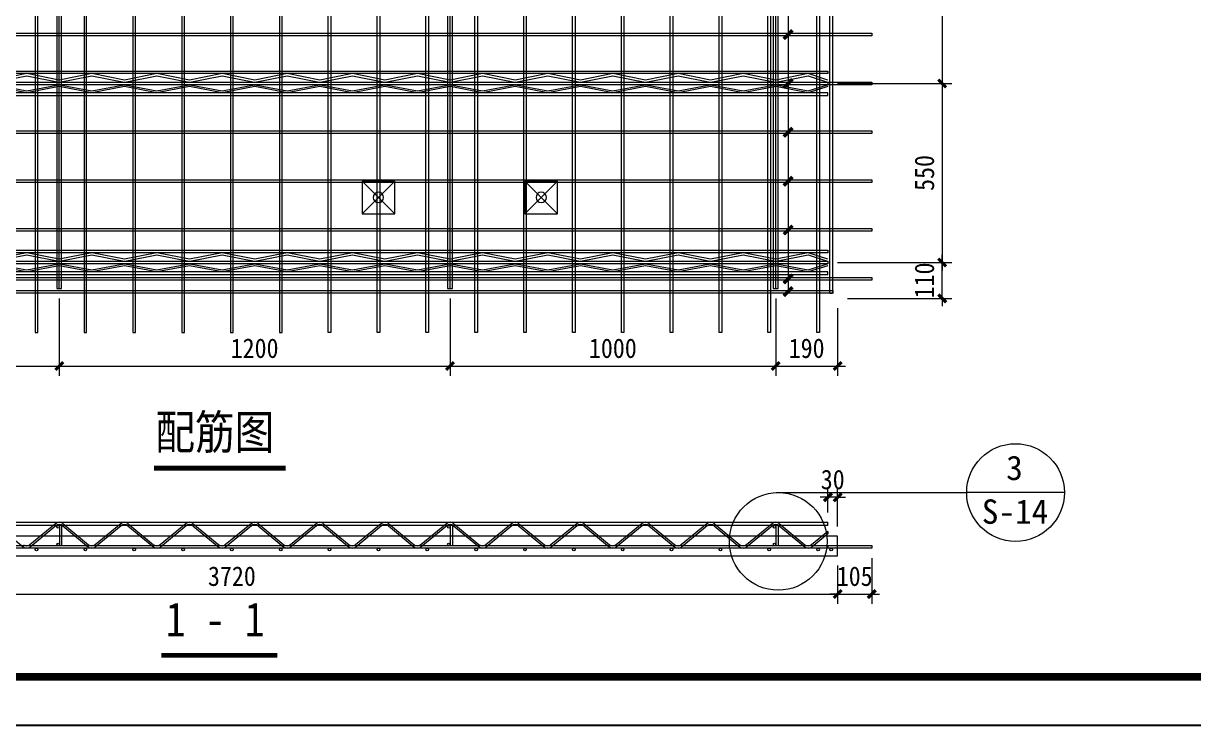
# Model space of a CAD drawing. Header units: millimetres. Extents: x 0 to 31486, y -384 to 8910.
# Drawn here: x 21593 to 25186, y -384 to 1772 of the extents above; entities that cross this region are included whole.
import ezdxf
from ezdxf.enums import TextEntityAlignment as Align

# ---------------------------------------------------------------- set-up
doc = ezdxf.new("R2010")
doc.units = ezdxf.units.MM
doc.linetypes.add('ACAD_ISO10W100', pattern=[18, 12, -3, 0, -3])
for name, color, linetype in [('S-DETL-TEXT', 7, 'Continuous'), ('YZ-下划线', 1, 'ACAD_ISO10W100'), ('YZ-标题文字', 2, 'Continuous'), ('YZ-索引图号', 3, 'Continuous'), ('图框2', 1, 'Continuous'), ('图框线', 7, 'Continuous'), ('桁架', 4, 'Continuous'), ('钢筋', 7, 'Continuous')]:
    doc.layers.add(name, color=color, linetype=linetype)
for name, color, linetype, lineweight in [('YG-标注', 151, 'Continuous', 15), ('YZ-符号', 96, 'Continuous', 9), ('墙板支撑', 7, 'Continuous', 15), ('轮廓线', 2, 'Continuous', 13)]:
    doc.layers.add(name, color=color, linetype=linetype, lineweight=lineweight)
doc.styles.add('YZ-样式 1', font='simhei.ttf', dxfattribs={"width": 0.85})
doc.styles.add('YZ-样式 2', font='simhei.ttf', dxfattribs={"width": 0.9})
doc.dimstyles.new('YZ-30', dxfattribs={"dimscale": 30, "dimtxt": 2, "dimasz": 0.8, "dimexe": 1, "dimexo": 1, "dimgap": 0.8, "dimtad": 1, "dimdec": 0, "dimzin": 1, "dimdsep": 46, "dimtxsty": 'YZ-样式 2', "dimblk": 'ARCHTICK', "dimcen": 250, "dimdle": 0.8, "dimclrd": 151, "dimclre": 151, "dimclrt": 7, "dimazin": 0, "dimtfac": 1, "dimtdec": 0, "dimtix": 1, "dimtmove": 2, "dimatfit": 2, "dimldrblk": 'ARCHTICK', "dimfxl": 1, "dimlwd": 9, "dimlwe": 9, "dimarcsym": 0})

# ---------------------------------------------------------------- blocks, each defined once
blk = doc.blocks.new('_ArchTick')
at = {"color": 0, "linetype": 'ByBlock', "const_width": 0.4}
blk.add_lwpolyline([(-0.5, -0.5), (0.5, 0.5)], dxfattribs=at)
blk = doc.blocks.new('*D206')
at = {"layer": 'Defpoints', "color": 0, "ltscale": 30, "transparency": 16777216}
for p in [(24063.1, 1038), (24414.2, 1038), (24093.1, 928)]:
    blk.add_point(p, dxfattribs=at)
at = {"layer": '钢筋', "color": 151, "lineweight": 9, "ltscale": 30, "transparency": 16777216}
for p, q in [((24414.2, 1038), (24414.2, 1062)), ((24093.1, 1038), (24444.2, 1038)), ((24414.2, 928), (24414.2, 1038)), ((24123.1, 928), (24444.2, 928)), ((24414.2, 928), (24414.2, 904))]:
    blk.add_line(p, q, dxfattribs=at)
at = {"layer": '钢筋', "color": 151, "lineweight": 9, "ltscale": 30, "transparency": 16777216, "xscale": 24, "yscale": 24, "zscale": 24}
for p, rotation in [((24414.2, 1038), 270), ((24414.2, 928), 90)]:
    blk.add_blockref('_ArchTick', p, dxfattribs=dict(at, rotation=rotation))
at = {"layer": '钢筋', "color": 7, "ltscale": 30, "transparency": 16777216, "insert": (24359.9, 983), "char_height": 60, "attachment_point": 5, "rotation": 90, "style": 'YZ-样式 2'}
blk.add_mtext('110', dxfattribs=at)
blk = doc.blocks.new('*D208')
at = {"layer": 'Defpoints', "color": 0, "ltscale": 30, "transparency": 16777216}
for p in [(24063.1, 2188), (24063.1, 1588), (24414.2, 1588)]:
    blk.add_point(p, dxfattribs=at)
at = {"layer": '钢筋', "color": 151, "lineweight": 9, "ltscale": 30, "transparency": 16777216}
for p, q in [((24414.2, 2212), (24414.2, 1564)), ((24093.1, 2188), (24444.2, 2188)), ((24093.1, 1588), (24444.2, 1588))]:
    blk.add_line(p, q, dxfattribs=at)
at = {"layer": '钢筋', "color": 151, "lineweight": 9, "ltscale": 30, "transparency": 16777216, "xscale": 24, "yscale": 24, "zscale": 24}
for p, rotation in [((24414.2, 2188), 90), ((24414.2, 1588), 270)]:
    blk.add_blockref('_ArchTick', p, dxfattribs=dict(at, rotation=rotation))
at = {"layer": '钢筋', "color": 7, "ltscale": 30, "transparency": 16777216, "insert": (24359.9, 1888), "char_height": 60, "attachment_point": 5, "rotation": 90, "style": 'YZ-样式 2'}
blk.add_mtext('600', dxfattribs=at)
blk = doc.blocks.new('*D209')
at = {"layer": 'Defpoints', "color": 0, "ltscale": 30, "transparency": 16777216}
for p in [(24063.1, 1588), (24063.1, 1038), (24414.2, 1038)]:
    blk.add_point(p, dxfattribs=at)
at = {"layer": '钢筋', "color": 151, "lineweight": 9, "ltscale": 30, "transparency": 16777216}
for p, q in [((24093.1, 1588), (24444.2, 1588)), ((24414.2, 1612), (24414.2, 1014)), ((24093.1, 1038), (24444.2, 1038))]:
    blk.add_line(p, q, dxfattribs=at)
at = {"layer": '钢筋', "color": 151, "lineweight": 9, "ltscale": 30, "transparency": 16777216, "xscale": 24, "yscale": 24, "zscale": 24}
for p, rotation in [((24414.2, 1588), 90), ((24414.2, 1038), 270)]:
    blk.add_blockref('_ArchTick', p, dxfattribs=dict(at, rotation=rotation))
at = {"layer": '钢筋', "color": 7, "ltscale": 30, "transparency": 16777216, "insert": (24359.9, 1313), "char_height": 60, "attachment_point": 5, "rotation": 90, "style": 'YZ-样式 2'}
blk.add_mtext('550', dxfattribs=at)
blk = doc.blocks.new('A$C7C4453D7')
at = {"color": 3, "lineweight": 15, "xscale": -80, "yscale": 80, "zscale": 80, "rotation": 180}
blk.add_blockref('_ArchTick', (0, 0), dxfattribs=at)
blk = doc.blocks.new('A$C04E44E2E')
at = {"layer": '桁架', "color": 4, "lineweight": 9}
for p, q in [((-3660, 38), (0, 38)), ((0, 38), (0, 30)), ((0, 30), (-3660, 30)), ((-3660, 4), (0, 4)), ((-2460, 30), (-2560, 10)), ((-2559.1, 4), (-2460, 23.7)), ((-2360, 10), (-2460, 30)), ((-2460, 23.7), (-2360.9, 4)), ((-2360.9, 4), (-2359.1, 4)), ((-2260, 30), (-2360, 10)), ((-2359.1, 4), (-2260, 23.7)), ((-2160, 10), (-2260, 30)), ((-2260, 23.7), (-2160.9, 4)), ((-2160.9, 4), (-2159.1, 4)), ((-2060, 30), (-2160, 10)), ((-2159.1, 4), (-2060, 23.7)), ((-1960, 10), (-2060, 30)), ((-2060, 23.7), (-1960.9, 4)), ((-1960.9, 4), (-1959.3, 4)), ((-1860, 30), (-1960, 10)), ((-1959.3, 4), (-1860, 23.7)), ((-1760, 10), (-1860, 30)), ((-1860, 23.7), (-1760.9, 4)), ((-1760.9, 4), (-1759.1, 4)), ((-1660, 30), (-1760, 10)), ((-1759.1, 4), (-1660, 23.7)), ((-1560, 10), (-1660, 30)), ((-1660, 23.7), (-1560.9, 4)), ((-1560.9, 4), (-1559.1, 4)), ((-1460, 30), (-1560, 10)), ((-1559.1, 4), (-1460, 23.7)), ((-1360, 10), (-1460, 30)), ((-1460, 23.7), (-1360.9, 4)), ((-1360.9, 4), (-1359.1, 4)), ((-1260, 30), (-1360, 10)), ((-1359.1, 4), (-1260, 23.7)), ((-1160, 10), (-1260, 30)), ((-1260, 23.7), (-1160.9, 4)), ((-1160.9, 4), (-1159.1, 4)), ((-1160.9, 4), (-1159.3, 4)), ((-1060, 30), (-1160, 10)), ((-1159.1, 4), (-1060, 23.7)), ((-960, 10), (-1060, 30)), ((-1060, 23.7), (-960.9, 4)), ((-960.9, 4), (-959.1, 4)), ((-960.9, 4), (-959.1, 4)), ((-960.9, 4), (-959.3, 4)), ((-860, 30), (-960, 10)), ((-959.1, 4), (-860, 23.7)), ((-760, 10), (-860, 30)), ((-860, 23.7), (-760.9, 4)), ((-760.9, 4), (-759.1, 4)), ((-660, 30), (-760, 10)), ((-759.1, 4), (-660, 23.7)), ((-560, 10), (-660, 30)), ((-660, 23.7), (-560.9, 4)), ((-560.9, 4), (-559.1, 4)), ((-460, 30), (-560, 10)), ((-559.1, 4), (-460, 23.7)), ((-360, 10), (-460, 30)), ((-460, 23.7), (-360.9, 4)), ((-360.9, 4), (-359.1, 4)), ((-260, 30), (-360, 10)), ((-359.1, 4), (-260, 23.7)), ((-160, 10), (-260, 30)), ((-260, 23.7), (-160.9, 4)), ((-160.9, 4), (-159.1, 4)), ((-60, 30), (-160, 10)), ((-159.1, 4), (-60, 23.7)), ((0.2, 10), (-60, 30)), ((-60, 23.7), (-0.7, 4)), ((0, 4), (0, -4)), ((0, -4), (-3660, -4)), ((0, -29), (-3660, -29)), ((-2460, -29), (-2560, -10)), ((-2559.1, -4), (-2460, -22.7)), ((-2460, -22.7), (-2360.9, -4)), ((-2360, -10), (-2460, -29)), ((-2360.9, -4), (-2359.1, -4)), ((-2260, -29), (-2360, -10)), ((-2359.1, -4), (-2260, -22.7)), ((-2260, -22.7), (-2160.9, -4)), ((-2160, -10), (-2260, -29)), ((-2160.9, -4), (-2159.1, -4)), ((-2060, -29), (-2160, -10)), ((-2159.1, -4), (-2060, -22.7)), ((-2060, -22.7), (-1960.9, -4)), ((-1960, -10), (-2060, -29)), ((-1960.9, -4), (-1959.3, -4)), ((-1860, -29), (-1960, -10)), ((-1959.3, -4), (-1860, -22.7)), ((-1860, -22.7), (-1760.9, -4)), ((-1760, -10), (-1860, -29)), ((-1760.9, -4), (-1759.1, -4)), ((-1660, -29), (-1760, -10)), ((-1759.1, -4), (-1660, -22.7)), ((-1660, -22.7), (-1560.9, -4)), ((-1560, -10), (-1660, -29)), ((-1560.9, -4), (-1559.1, -4)), ((-1460, -29), (-1560, -10)), ((-1559.1, -4), (-1460, -22.7)), ((-1460, -22.7), (-1360.9, -4)), ((-1360, -10), (-1460, -29)), ((-1360.9, -4), (-1359.1, -4)), ((-1260, -29), (-1360, -10)), ((-1359.1, -4), (-1260, -22.7)), ((-1260, -22.7), (-1160.9, -4)), ((-1160, -10), (-1260, -29)), ((-1160.9, -4), (-1159.1, -4)), ((-1160.9, -4), (-1159.3, -4)), ((-1060, -29), (-1160, -10)), ((-1159.1, -4), (-1060, -22.7)), ((-1060, -22.7), (-960.9, -4)), ((-960, -10), (-1060, -29)), ((-960.9, -4), (-959.1, -4)), ((-960.9, -4), (-959.1, -4)), ((-960.9, -4), (-959.3, -4)), ((-860, -29), (-960, -10)), ((-959.1, -4), (-860, -22.7)), ((-860, -22.7), (-760.9, -4)), ((-760, -10), (-860, -29)), ((-760.9, -4), (-759.1, -4)), ((-660, -29), (-760, -10)), ((-759.1, -4), (-660, -22.7)), ((-660, -22.7), (-560.9, -4)), ((-560, -10), (-660, -29)), ((-560.9, -4), (-559.1, -4)), ((-460, -29), (-560, -10)), ((-559.1, -4), (-460, -22.7)), ((-460, -22.7), (-360.9, -4)), ((-360, -10), (-460, -29)), ((-360.9, -4), (-359.1, -4)), ((-260, -29), (-360, -10)), ((-359.1, -4), (-260, -22.7)), ((-260, -22.7), (-160.9, -4)), ((-160, -10), (-260, -29)), ((-160.9, -4), (-159.1, -4)), ((-60, -29), (-160, -10)), ((-159.1, -4), (-60, -22.7)), ((-60, -22.7), (-0.7, -4)), ((0.2, -10), (-60, -29)), ((0, -37), (0, -29)), ((-3660, -37), (0, -37))]:
    blk.add_line(p, q, dxfattribs=at)
blk = doc.blocks.new('A$C0ABE7B75')
at = {"layer": '钢筋', "color": 4, "lineweight": 13}
for points in [[(-7.3, 0), (7.2, 0), (7.2, 3000), (7.2, 3060), (-7.3, 3060)], [(-7.3, 3060), (-7.3, 3060), (-7.3, 0)], [(-0.8, 3060), (-0.8, 3000), (-0.8, 0)]]:
    blk.add_lwpolyline(points, dxfattribs=at)
blk = doc.blocks.new('*D232')
at = {"layer": 'Defpoints', "color": 0, "ltscale": 30, "transparency": 16777216}
for p in [(20702.9, 958), (21702.9, 958), (21702.9, 720.2)]:
    blk.add_point(p, dxfattribs=at)
at = {"layer": 'YG-标注', "color": 151, "lineweight": 9, "ltscale": 30, "transparency": 16777216}
for p, q in [((20702.9, 928), (20702.9, 690.2)), ((21702.9, 928), (21702.9, 690.2)), ((20678.9, 720.2), (21726.9, 720.2))]:
    blk.add_line(p, q, dxfattribs=at)
at = {"layer": 'YG-标注', "color": 151, "lineweight": 9, "ltscale": 30, "transparency": 16777216, "xscale": 24, "yscale": 24, "zscale": 24, "rotation": 180}
blk.add_blockref('_ArchTick', (20702.9, 720.2), dxfattribs=at)
at = {"layer": 'YG-标注', "color": 151, "lineweight": 9, "ltscale": 30, "transparency": 16777216, "xscale": 24, "yscale": 24, "zscale": 24}
blk.add_blockref('_ArchTick', (21702.9, 720.2), dxfattribs=at)
at = {"layer": 'YG-标注', "color": 7, "ltscale": 30, "transparency": 16777216, "insert": (21202.9, 774.5), "char_height": 60, "attachment_point": 5, "style": 'YZ-样式 2'}
blk.add_mtext('1000', dxfattribs=at)
blk = doc.blocks.new('*D233')
at = {"layer": 'Defpoints', "color": 0, "ltscale": 30, "transparency": 16777216}
for p in [(21702.9, 958), (22902.9, 958), (22902.9, 720.2)]:
    blk.add_point(p, dxfattribs=at)
at = {"layer": 'YG-标注', "color": 151, "lineweight": 9, "ltscale": 30, "transparency": 16777216}
for p, q in [((21702.9, 928), (21702.9, 690.2)), ((22902.9, 928), (22902.9, 690.2)), ((21678.9, 720.2), (22926.9, 720.2))]:
    blk.add_line(p, q, dxfattribs=at)
at = {"layer": 'YG-标注', "color": 151, "lineweight": 9, "ltscale": 30, "transparency": 16777216, "xscale": 24, "yscale": 24, "zscale": 24, "rotation": 180}
blk.add_blockref('_ArchTick', (21702.9, 720.2), dxfattribs=at)
at = {"layer": 'YG-标注', "color": 151, "lineweight": 9, "ltscale": 30, "transparency": 16777216, "xscale": 24, "yscale": 24, "zscale": 24}
blk.add_blockref('_ArchTick', (22902.9, 720.2), dxfattribs=at)
at = {"layer": 'YG-标注', "color": 7, "ltscale": 30, "transparency": 16777216, "insert": (22302.9, 774.5), "char_height": 60, "attachment_point": 5, "style": 'YZ-样式 2'}
blk.add_mtext('1200', dxfattribs=at)
blk = doc.blocks.new('*D234')
at = {"layer": 'Defpoints', "color": 0, "ltscale": 30, "transparency": 16777216}
for p in [(22902.9, 958), (23902.9, 958), (23902.9, 720.2)]:
    blk.add_point(p, dxfattribs=at)
at = {"layer": 'YG-标注', "color": 151, "lineweight": 9, "ltscale": 30, "transparency": 16777216}
for p, q in [((22902.9, 928), (22902.9, 690.2)), ((23902.9, 928), (23902.9, 690.2)), ((22878.9, 720.2), (23926.9, 720.2))]:
    blk.add_line(p, q, dxfattribs=at)
at = {"layer": 'YG-标注', "color": 151, "lineweight": 9, "ltscale": 30, "transparency": 16777216, "xscale": 24, "yscale": 24, "zscale": 24, "rotation": 180}
blk.add_blockref('_ArchTick', (22902.9, 720.2), dxfattribs=at)
at = {"layer": 'YG-标注', "color": 151, "lineweight": 9, "ltscale": 30, "transparency": 16777216, "xscale": 24, "yscale": 24, "zscale": 24}
blk.add_blockref('_ArchTick', (23902.9, 720.2), dxfattribs=at)
at = {"layer": 'YG-标注', "color": 7, "ltscale": 30, "transparency": 16777216, "insert": (23402.9, 774.5), "char_height": 60, "attachment_point": 5, "style": 'YZ-样式 2'}
blk.add_mtext('1000', dxfattribs=at)
blk = doc.blocks.new('*D235')
at = {"layer": 'Defpoints', "color": 0, "ltscale": 30, "transparency": 16777216}
for p in [(23902.9, 958), (24093.1, 928), (24093.1, 720.2)]:
    blk.add_point(p, dxfattribs=at)
at = {"layer": 'YG-标注', "color": 151, "lineweight": 9, "ltscale": 30, "transparency": 16777216}
for p, q in [((23902.9, 928), (23902.9, 690.2)), ((24093.1, 898), (24093.1, 690.2)), ((23878.9, 720.2), (24117.1, 720.2))]:
    blk.add_line(p, q, dxfattribs=at)
at = {"layer": 'YG-标注', "color": 151, "lineweight": 9, "ltscale": 30, "transparency": 16777216, "xscale": 24, "yscale": 24, "zscale": 24, "rotation": 180}
blk.add_blockref('_ArchTick', (23902.9, 720.2), dxfattribs=at)
at = {"layer": 'YG-标注', "color": 151, "lineweight": 9, "ltscale": 30, "transparency": 16777216, "xscale": 24, "yscale": 24, "zscale": 24}
blk.add_blockref('_ArchTick', (24093.1, 720.2), dxfattribs=at)
at = {"layer": 'YG-标注', "color": 7, "ltscale": 30, "transparency": 16777216, "insert": (23998, 774.5), "char_height": 60, "attachment_point": 5, "style": 'YZ-样式 2'}
blk.add_mtext('190', dxfattribs=at)
blk = doc.blocks.new('*D241')
at = {"layer": 'Defpoints', "color": 0, "ltscale": 30, "transparency": 16777216}
for p in [(20373.1, 137.7), (24093.1, 137.7), (24093.1, 20.1)]:
    blk.add_point(p, dxfattribs=at)
at = {"layer": 'YG-标注', "color": 151, "lineweight": 9, "ltscale": 30, "transparency": 16777216}
for p, q in [((20373.1, 107.7), (20373.1, -9.9)), ((24093.1, 107.7), (24093.1, -9.9)), ((20349.1, 20.1), (24117.1, 20.1))]:
    blk.add_line(p, q, dxfattribs=at)
at = {"layer": 'YG-标注', "color": 151, "lineweight": 9, "ltscale": 30, "transparency": 16777216, "xscale": 24, "yscale": 24, "zscale": 24, "rotation": 180}
blk.add_blockref('_ArchTick', (20373.1, 20.1), dxfattribs=at)
at = {"layer": 'YG-标注', "color": 151, "lineweight": 9, "ltscale": 30, "transparency": 16777216, "xscale": 24, "yscale": 24, "zscale": 24}
blk.add_blockref('_ArchTick', (24093.1, 20.1), dxfattribs=at)
at = {"layer": 'YG-标注', "color": 7, "lineweight": 9, "ltscale": 30, "transparency": 16777216, "insert": (22233.1, 74.5), "char_height": 60, "attachment_point": 5, "style": 'YZ-样式 2'}
blk.add_mtext('3720', dxfattribs=at)
blk = doc.blocks.new('*D242')
at = {"layer": 'Defpoints', "color": 0, "ltscale": 30, "transparency": 16777216}
for p in [(24198.1, 160.7), (24093.1, 137.7), (24198.1, 20.1)]:
    blk.add_point(p, dxfattribs=at)
at = {"layer": 'YG-标注', "color": 151, "lineweight": 9, "ltscale": 30, "transparency": 16777216}
for p, q in [((24198.1, 130.7), (24198.1, -9.9)), ((24093.1, 107.7), (24093.1, -9.9)), ((24093.1, 20.1), (24069.1, 20.1)), ((24093.1, 20.1), (24198.1, 20.1)), ((24198.1, 20.1), (24222.1, 20.1))]:
    blk.add_line(p, q, dxfattribs=at)
at = {"layer": 'YG-标注', "color": 151, "lineweight": 9, "ltscale": 30, "transparency": 16777216, "xscale": 24, "yscale": 24, "zscale": 24}
blk.add_blockref('_ArchTick', (24093.1, 20.1), dxfattribs=at)
at = {"layer": 'YG-标注', "color": 151, "lineweight": 9, "ltscale": 30, "transparency": 16777216, "xscale": 24, "yscale": 24, "zscale": 24, "rotation": 180}
blk.add_blockref('_ArchTick', (24198.1, 20.1), dxfattribs=at)
at = {"layer": 'YG-标注', "color": 7, "lineweight": 9, "ltscale": 30, "transparency": 16777216, "insert": (24145.6, 74.5), "char_height": 60, "attachment_point": 5, "style": 'YZ-样式 2'}
blk.add_mtext('105', dxfattribs=at)
blk = doc.blocks.new('*D243')
at = {"layer": 'Defpoints', "color": 0, "ltscale": 30, "transparency": 16777216}
for p in [(24063.1, 317.1), (24063.1, 240.7), (24093.1, 197.7)]:
    blk.add_point(p, dxfattribs=at)
at = {"layer": 'YG-标注', "color": 151, "lineweight": 9, "ltscale": 30, "transparency": 16777216}
for p, q in [((24063.1, 270.7), (24063.1, 347.1)), ((24093.1, 227.7), (24093.1, 347.1)), ((24063.1, 317.1), (24039.1, 317.1)), ((24093.1, 317.1), (24063.1, 317.1)), ((24093.1, 317.1), (24117.1, 317.1))]:
    blk.add_line(p, q, dxfattribs=at)
at = {"layer": 'YG-标注', "color": 151, "lineweight": 9, "ltscale": 30, "transparency": 16777216, "xscale": 24, "yscale": 24, "zscale": 24}
blk.add_blockref('_ArchTick', (24063.1, 317.1), dxfattribs=at)
at = {"layer": 'YG-标注', "color": 151, "lineweight": 9, "ltscale": 30, "transparency": 16777216, "xscale": 24, "yscale": 24, "zscale": 24, "rotation": 180}
blk.add_blockref('_ArchTick', (24093.1, 317.1), dxfattribs=at)
at = {"layer": 'YG-标注', "color": 7, "lineweight": 9, "ltscale": 30, "transparency": 16777216, "insert": (24078.1, 371.4), "char_height": 60, "attachment_point": 5, "style": 'YZ-样式 2'}
blk.add_mtext('30', dxfattribs=at)
blk = doc.blocks.new('A$C184909A8')
at = {"layer": '桁架', "color": 4, "lineweight": 9}
for p, q in [((-6.5, 0), (-6.5, -62.1)), ((0, 0), (0, -62.1))]:
    blk.add_line(p, q, dxfattribs=at)
for centre in [(-10.5, -4), (-10.5, -58.1)]:
    blk.add_circle(centre, 4, dxfattribs=at)
blk = doc.blocks.new('A$C6C6A476D')
at = {"layer": '墙板支撑', "color": 6, "ltscale": 30}
for p, q in [((50, 50), (-50, -50)), ((-50, 50), (50, -50))]:
    blk.add_line(p, q, dxfattribs=at)
blk.add_lwpolyline([(-50, 50), (50, 50), (50, -50), (-50, -50)], close=True, dxfattribs=at)
blk.add_circle((0, 0), 16, dxfattribs=at)
blk = doc.blocks.new('A$C35D967A2')
at = {"layer": '墙板支撑', "color": 0, "ltscale": 30}
for p in [(50, 50), (550, 50)]:
    blk.add_blockref('A$C6C6A476D', p, dxfattribs=at)

msp = doc.modelspace()

# ---------------------------------------------------------------- linework, layer by layer
at = {"layer": 'YZ-下划线', "color": 1, "linetype": 'ByBlock', "const_width": 15}
for points in [[(21993.8, 406.7), (22398.2, 406.7)], [(22016.2, -168.3), (22373.1, -168.3)]]:
    msp.add_lwpolyline(points, dxfattribs=at)
at = {"layer": 'YZ-符号', "color": 3, "lineweight": 13}
msp.add_line((23941.7, 4032), (23941.7, 944), dxfattribs=at)
at = {"layer": 'YZ-符号', "color": 1, "lineweight": 13, "ltscale": 100}
msp.add_line((23904.2, 331.6), (24489.4, 331.6), dxfattribs=at)
at = {"layer": 'YZ-符号', "color": 1, "ltscale": 100}
msp.add_line((24789.4, 331.6), (24489.4, 331.6), dxfattribs=at)
for centre in [(24639.4, 331.6), (23910.8, 181.8)]:
    msp.add_circle(centre, 150, dxfattribs=at)
at = {"layer": '图框2', "color": 1}
msp.add_lwpolyline([(18886.2, -383.9), (18886.2, 8526.1), (31486.2, 8526.1), (31486.2, -383.9)], close=True, dxfattribs=at)
at = {"layer": '图框线', "const_width": 24}
msp.add_lwpolyline([(19186.2, 8376.1), (31336.2, 8376.1), (31336.2, -233.9), (19186.2, -233.9)], close=True, dxfattribs=at)
at = {"layer": '桁架', "color": 4, "lineweight": 9}
for p, q in [((20403.1, 240.7), (24063.1, 240.7)), ((24063.1, 230.7), (20403.1, 230.7)), ((21513.7, 229.6), (21593.1, 164.1)), ((21693, 237.1), (21612.9, 171.4)), ((21692.9, 229.7), (21613.5, 164.3)), ((21713.7, 237), (21792.9, 171.5)), ((21713.7, 229.6), (21793.1, 164.1)), ((21893, 237.1), (21812.9, 171.4)), ((21892.9, 229.7), (21813.5, 164.3)), ((21913.7, 237), (21992.9, 171.5)), ((21913.7, 229.6), (21993.1, 164.1)), ((22093, 237.1), (22012.9, 171.4)), ((22092.9, 229.7), (22013.5, 164.3)), ((22113.7, 237), (22192.9, 171.5)), ((22113.7, 229.6), (22193.1, 164.1)), ((22293, 237.1), (22212.9, 171.4)), ((22292.9, 229.7), (22213.5, 164.3)), ((22313.7, 237), (22392.9, 171.5)), ((22313.7, 229.6), (22393.1, 164.1)), ((22493, 237.1), (22412.9, 171.4)), ((22492.9, 229.7), (22413.5, 164.3)), ((22513.7, 237), (22592.9, 171.5)), ((22513.7, 229.6), (22593.1, 164.1)), ((22693, 237.1), (22612.9, 171.4)), ((22692.9, 229.7), (22613.5, 164.3)), ((22713.7, 237), (22792.9, 171.5)), ((22713.7, 229.6), (22793.1, 164.1)), ((22893, 237.1), (22812.9, 171.4)), ((22892.9, 229.7), (22813.5, 164.3)), ((22913.7, 237), (22992.9, 171.5)), ((22913.7, 229.6), (22993.1, 164.1)), ((23093, 237.1), (23012.9, 171.4)), ((23092.9, 229.7), (23013.5, 164.3)), ((23113.7, 237), (23192.9, 171.5)), ((23113.7, 229.6), (23193.1, 164.1)), ((23293, 237.1), (23212.9, 171.4)), ((23292.9, 229.7), (23213.5, 164.3)), ((23313.7, 237), (23392.9, 171.5)), ((23313.7, 229.6), (23393.1, 164.1)), ((23493, 237.1), (23412.9, 171.4)), ((23492.9, 229.7), (23413.5, 164.3)), ((23513.7, 237), (23592.9, 171.5)), ((23513.7, 229.6), (23593.1, 164.1)), ((23693, 237.1), (23612.9, 171.4)), ((23692.9, 229.7), (23613.5, 164.3)), ((23713.7, 237), (23792.9, 171.5)), ((23713.7, 229.6), (23793.1, 164.1)), ((23893, 237.1), (23812.9, 171.4)), ((23892.9, 229.7), (23813.5, 164.3)), ((23913.7, 237), (23992.9, 171.5)), ((23913.7, 229.6), (23993.1, 164.1)), ((24063.1, 230.7), (24063.1, 240.7)), ((24063.1, 212.6), (24012.9, 171.4)), ((24063.1, 205.2), (24013.5, 164.3)), ((24063.1, 212.6), (24063.1, 205.2)), ((20403.1, 168.7), (24063.1, 168.7)), ((24063.1, 160.7), (20403.1, 160.7)), ((24063.1, 168.7), (24063.1, 160.7))]:
    msp.add_line(p, q, dxfattribs=at)
for centre, radius, start, end in [((21703.3, 216.8), 16.5, 50.8447, 128.6685), ((21703.3, 224.5), 16.2, 50.127, 128.9467), ((21903.3, 216.8), 16.5, 50.8447, 128.6685), ((21903.3, 224.5), 16.2, 50.127, 128.9467), ((22103.3, 216.8), 16.5, 50.8447, 128.6685), ((22103.3, 224.5), 16.2, 50.127, 128.9467), ((22303.3, 216.8), 16.5, 50.8447, 128.6685), ((22303.3, 224.5), 16.2, 50.127, 128.9467), ((22503.3, 216.8), 16.5, 50.8447, 128.6685), ((22503.3, 224.5), 16.2, 50.127, 128.9467), ((22703.3, 216.8), 16.5, 50.8447, 128.6685), ((22703.3, 224.5), 16.2, 50.127, 128.9467), ((22903.3, 216.8), 16.5, 50.8447, 128.6685), ((22903.3, 224.5), 16.2, 50.127, 128.9467), ((23103.3, 216.8), 16.5, 50.8447, 128.6685), ((23103.3, 224.5), 16.2, 50.127, 128.9467), ((23303.3, 216.8), 16.5, 50.8447, 128.6685), ((23303.3, 224.5), 16.2, 50.127, 128.9467), ((23503.3, 216.8), 16.5, 50.8447, 128.6685), ((23503.3, 224.5), 16.2, 50.127, 128.9467), ((23703.3, 216.8), 16.5, 50.8447, 128.6685), ((23703.3, 224.5), 16.2, 50.127, 128.9467), ((23903.3, 216.8), 16.5, 50.8447, 128.6685), ((23903.3, 224.5), 16.2, 50.127, 128.9467), ((21603, 184.6), 16.5, 232.4949, 308.5712), ((21603.2, 177.2), 16.5, 232.5315, 308.6383), ((21803, 184.6), 16.5, 232.4949, 308.5712), ((21803.2, 177.2), 16.5, 232.5315, 308.6383), ((22003, 184.6), 16.5, 232.4949, 308.5712), ((22003.2, 177.2), 16.5, 232.5315, 308.6383), ((22203, 184.6), 16.5, 232.4949, 308.5712), ((22203.2, 177.2), 16.5, 232.5315, 308.6383), ((22403, 184.6), 16.5, 232.4949, 308.5712), ((22403.2, 177.2), 16.5, 232.5315, 308.6383), ((22603, 184.6), 16.5, 232.4949, 308.5712), ((22603.2, 177.2), 16.5, 232.5315, 308.6383), ((22803, 184.6), 16.5, 232.4949, 308.5712), ((22803.2, 177.2), 16.5, 232.5315, 308.6383), ((23003, 184.6), 16.5, 232.4949, 308.5712), ((23003.2, 177.2), 16.5, 232.5315, 308.6383), ((23203, 184.6), 16.5, 232.4949, 308.5712), ((23203.2, 177.2), 16.5, 232.5315, 308.6383), ((23403, 184.6), 16.5, 232.4949, 308.5712), ((23403.2, 177.2), 16.5, 232.5315, 308.6383), ((23603, 184.6), 16.5, 232.4949, 308.5712), ((23603.2, 177.2), 16.5, 232.5315, 308.6383), ((23803, 184.6), 16.5, 232.4949, 308.5712), ((23803.2, 177.2), 16.5, 232.5315, 308.6383), ((24003, 184.6), 16.5, 232.4949, 308.5712), ((24003.2, 177.2), 16.5, 232.5315, 308.6383)]:
    msp.add_arc(centre, radius, start, end, dxfattribs=at)
at = {"layer": '轮廓线', "color": 2, "lineweight": 30, "const_width": 0.05}
msp.add_lwpolyline([(24093.1, 4048), (24093.1, 928), (20373.1, 928), (20373.1, 4048)], close=True, dxfattribs=at)
at = {"layer": '轮廓线', "color": 2, "lineweight": 9}
msp.add_lwpolyline([(20373.1, 137.7), (24093.1, 137.7), (24093.1, 197.7), (23293.1, 197.7), (20373.1, 197.7), (20373.1, 197.7)], close=True, dxfattribs=at)
at = {"layer": '钢筋', "color": 5, "lineweight": 13}
for points in [[(21637.1, 4048), (21637.1, 4153), (21629.1, 4153), (21629.1, 4048), (21629.1, 823), (21637.1, 823)], [(21787.1, 4048), (21787.1, 4153), (21779.1, 4153), (21779.1, 4048), (21779.1, 823), (21787.1, 823)], [(21937.1, 4048), (21937.1, 4153), (21929.1, 4153), (21929.1, 4048), (21929.1, 823), (21937.1, 823)], [(22087.1, 4048), (22087.1, 4153), (22079.1, 4153), (22079.1, 4048), (22079.1, 823), (22087.1, 823)], [(22387.1, 4048), (22387.1, 4153), (22379.1, 4153), (22379.1, 4048), (22379.1, 823), (22387.1, 823)], [(22529.1, 4048), (22529.1, 4153), (22537.1, 4153), (22537.1, 4048), (22537.1, 823), (22529.1, 823)], [(22679.1, 4048), (22679.1, 4153), (22687.1, 4153), (22687.1, 4048), (22687.1, 823), (22679.1, 823)], [(22829.1, 4048), (22829.1, 4153), (22837.1, 4153), (22837.1, 4048), (22837.1, 823), (22829.1, 823)], [(22979.1, 4048), (22979.1, 4153), (22987.1, 4153), (22987.1, 4048), (22987.1, 823), (22979.1, 823)], [(23129.1, 4048), (23129.1, 4153), (23137.1, 4153), (23137.1, 4048), (23137.1, 823), (23129.1, 823)], [(23279.1, 4048), (23279.1, 4153), (23287.1, 4153), (23287.1, 4048), (23287.1, 823), (23279.1, 823)], [(23429.1, 4048), (23429.1, 4153), (23437.1, 4153), (23437.1, 4048), (23437.1, 823), (23429.1, 823)], [(23579.1, 4048), (23579.1, 4153), (23587.1, 4153), (23587.1, 4048), (23587.1, 823), (23579.1, 823)], [(23729.1, 4048), (23729.1, 4153), (23737.1, 4153), (23737.1, 4048), (23737.1, 823), (23729.1, 823)], [(23879.1, 4048), (23879.1, 4153), (23887.1, 4153), (23887.1, 4048), (23887.1, 823), (23879.1, 823)], [(24029.1, 4048), (24029.1, 4153), (24037.1, 4153), (24037.1, 4048), (24037.1, 823), (24029.1, 823)], [(24069.1, 4033), (24069.1, 4033), (24077.1, 4033), (24077.1, 4033), (24077.1, 943), (24069.1, 943)]]:
    msp.add_lwpolyline(points, close=True, dxfattribs=at)
msp.add_lwpolyline([(22237.4, 2208.3), (22283.5, 2484.7, 0.082763), (22283.5, 2491.3), (22237.4, 2767.7, -0.041311), (22237.1, 2771), (22237.1, 4048), (22237.1, 4153), (22229.1, 4153), (22229.1, 4048), (22229.1, 2770.3, 0.041311), (22229.4, 2767), (22275.3, 2491.3, -0.082763), (22275.3, 2484.7), (22229.4, 2209, 0.041311), (22229.1, 2205.7), (22229.1, 823), (22237.1, 823), (22237.1, 2205, -0.041311)], format="xyb", close=True, dxfattribs=at)
at = {"layer": '钢筋', "color": 1, "lineweight": 13}
for points in [[(20373.1, 1734), (20268.1, 1734), (20268.1, 1742), (20373.1, 1742), (24198.1, 1742), (24198.1, 1734)], [(20373.1, 1584), (20268.1, 1584), (20268.1, 1592), (20373.1, 1592), (24198.1, 1592), (24198.1, 1584)], [(20373.1, 1434), (20268.1, 1434), (20268.1, 1442), (20373.1, 1442), (24198.1, 1442), (24198.1, 1434)], [(20373.1, 1284), (20268.1, 1284), (20268.1, 1292), (20373.1, 1292), (24198.1, 1292), (24198.1, 1284)], [(20373.1, 1134), (20268.1, 1134), (20268.1, 1142), (20373.1, 1142), (24198.1, 1142), (24198.1, 1134)], [(20373.1, 984), (20268.1, 984), (20268.1, 992), (20373.1, 992), (24198.1, 992), (24198.1, 984)], [(20388.1, 944), (20388.1, 944), (20388.1, 952), (20388.1, 952), (24078.1, 952), (24078.1, 944)], [(20268.1, 168.7), (24198.1, 168.7), (24198.1, 160.7), (20268.1, 160.7)]]:
    msp.add_lwpolyline(points, close=True, dxfattribs=at)
at = {"layer": '钢筋', "color": 5, "lineweight": 13}
for centre in [(21633.1, 156.7), (21783.1, 156.7), (21933.1, 156.7), (22083.1, 156.7), (22233.1, 156.7), (22383.1, 156.7), (22533.1, 156.7), (22683.1, 156.7), (22833.1, 156.7), (22983.1, 156.7), (23133.1, 156.7), (23283.1, 156.7), (23433.1, 156.7), (23583.1, 156.7), (23733.1, 156.7), (23883.1, 156.7), (24033.1, 156.7), (24073.1, 156.7)]:
    msp.add_circle(centre, 4, dxfattribs=at)

# ---------------------------------------------------------------- block references
at = {"layer": 'S-DETL-TEXT', "xscale": -0.3333333333284827, "yscale": 0.3333333333357586, "zscale": 0.3333333333333333}
for p in [(23941.1, 1737.8), (23941.1, 1587.8), (23941.1, 1437.8), (23941.1, 1287.8), (23941.1, 1137.8), (23941.1, 987.8), (23941.1, 949)]:
    msp.add_blockref('A$C7C4453D7', p, dxfattribs=at)
at = {"layer": 'YG-标注', "color": 0, "ltscale": 30}
for name, p in [('A$C0ABE7B75', (21702.9, 958)), ('A$C0ABE7B75', (22902.9, 958)), ('A$C0ABE7B75', (23902.9, 958)), ('A$C04E44E2E', (24063.1, 1588)), ('A$C04E44E2E', (24063.1, 1038)), ('A$C184909A8', (21710.2, 230.7)), ('A$C184909A8', (22910.1, 230.7)), ('A$C184909A8', (23910.1, 230.7))]:
    msp.add_blockref(name, p, dxfattribs=at)
at = {"layer": '墙板支撑', "extrusion": (0, 0, -1), "zscale": -1}
msp.add_blockref('A$C35D967A2', (-23233.1, 1188), dxfattribs=at)

# ---------------------------------------------------------------- texts
at = {"layer": 'YZ-标题文字', "style": 'YZ-样式 1', "width": 0.85}
for s, p in [('配筋图', (21998, 433.4)), ('1 - 1', (22030, -141.6))]:
    msp.add_text(s, height=105, dxfattribs=at).set_placement(p, align=Align.BOTTOM_LEFT)
at = {"layer": 'YZ-索引图号', "color": 3, "ltscale": 100}
for s, style, p in [('3', 'YZ-样式 1', (24636.3, 370.1)), ('S-14', 'YZ-样式 2', (24638, 235.7))]:
    msp.add_text(s, height=75, dxfattribs=dict(at, style=style)).set_placement(p, align=Align.CENTER)

# ---------------------------------------------------------------- dimensions: what is measured, and where the dimension line sits
at = {"layer": 'YG-标注', "color": 0, "ltscale": 30}
for base, p1, p2, picture, middle in [((21702.9, 720.2), (20702.9, 958), (21702.9, 958), '*D232', (21202.9, 774.5)), ((22902.9, 720.2), (21702.9, 958), (22902.9, 958), '*D233', (22302.9, 774.5)), ((23902.9, 720.2), (22902.9, 958), (23902.9, 958), '*D234', (23402.9, 774.5)), ((24093.1, 720.2), (23902.9, 958), (24093.1, 928), '*D235', (23998, 774.5))]:
    dim = msp.add_linear_dim(base=base, p1=p1, p2=p2, dimstyle='YZ-30', dxfattribs=at)
    dim.commit()
    dim.dimension.update_dxf_attribs({"geometry": picture, "text_midpoint": middle})
at = {"layer": 'YG-标注', "color": 0, "lineweight": 9, "ltscale": 30}
for base, p1, p2, picture, middle in [((24063.1, 317.1), (24093.1, 197.7), (24063.1, 240.7), '*D243', (24078.1, 371.4)), ((24198.1, 20.1), (24093.1, 137.7), (24198.1, 160.7), '*D242', (24145.6, 74.5)), ((24093.1, 20.1), (20373.1, 137.7), (24093.1, 137.7), '*D241', (22233.1, 74.5))]:
    dim = msp.add_linear_dim(base=base, p1=p1, p2=p2, dimstyle='YZ-30', dxfattribs=at)
    dim.commit()
    dim.dimension.update_dxf_attribs({"geometry": picture, "text_midpoint": middle})
at = {"layer": '钢筋', "color": 0, "ltscale": 30}
for base, p1, p2, picture, middle in [((24414.2, 1588), (24063.1, 2188), (24063.1, 1588), '*D208', (24359.9, 1888)), ((24414.2, 1038), (24063.1, 1588), (24063.1, 1038), '*D209', (24359.9, 1313)), ((24414.2, 1038), (24093.1, 928), (24063.1, 1038), '*D206', (24359.9, 983))]:
    dim = msp.add_linear_dim(base=base, p1=p1, p2=p2, angle=90, dimstyle='YZ-30', dxfattribs=at)
    dim.commit()
    dim.dimension.update_dxf_attribs({"geometry": picture, "text_midpoint": middle})

doc.saveas('drawing.dxf')
